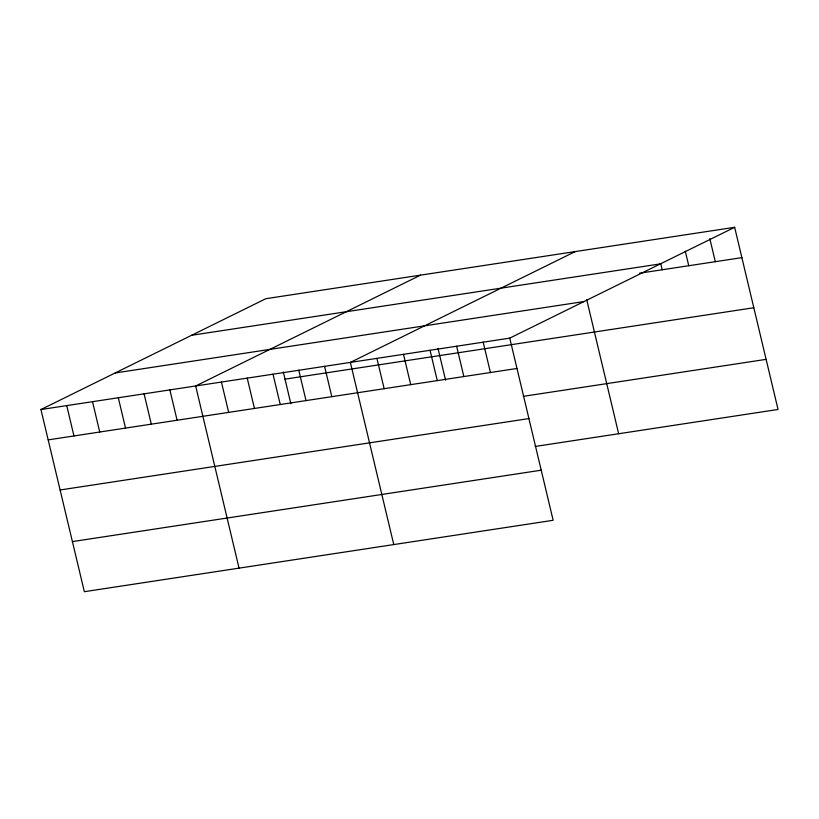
<?xml version="1.0" encoding="UTF-8"?>
<svg xmlns="http://www.w3.org/2000/svg" width="819" height="819" viewBox="0 0 819 819"><rect width="100%" height="100%" fill="white"/><g stroke="black" fill="none" stroke-linecap="round" stroke-linejoin="round"><path stroke-width="1.23" d="M734.653 227.303L509.756 338.134L553.153 520.3L84.347 591.697L40.95 409.541L265.847 298.7L734.653 227.303L778.05 409.459L535.165 446.457M420.546 275.143L195.659 385.974L239.056 568.14M575.255 251.576L350.368 362.407L393.765 544.574M191.626 335.278L660.442 263.872M639.414 273.239L741.881 257.637M115.162 372.962L583.978 301.556M40.95 409.541L509.756 338.134M285.012 379.146L753.818 307.739M48.178 439.875L516.984 368.468M523.228 396.355L766.113 359.357M60.115 489.977L528.92 418.57M72.41 541.594L541.216 470.198M709.817 238.626L715.315 261.681M685.278 251.167L688.748 265.725M660.738 263.708L662.182 269.779M586.752 299.805L618.652 433.742M483.19 342.178L490.417 372.522M456.623 346.222L463.851 376.566M438.011 348.423L445.567 380.159M430.057 350.276L437.285 380.61M403.491 354.32L410.718 384.654M376.924 358.364L384.152 388.708M324.58 366.339L331.808 396.672M298.792 370.27L306.019 400.604M283.302 371.99L290.868 403.726M273.014 374.191L280.241 404.535M247.225 378.122L254.453 408.456M221.437 382.043L228.665 412.387M169.871 389.905L177.099 420.239M144.093 393.826L151.31 424.17M118.305 397.758L125.532 428.091M92.516 401.689L99.744 432.022M66.738 405.61L73.966 435.954"/></g></svg>
